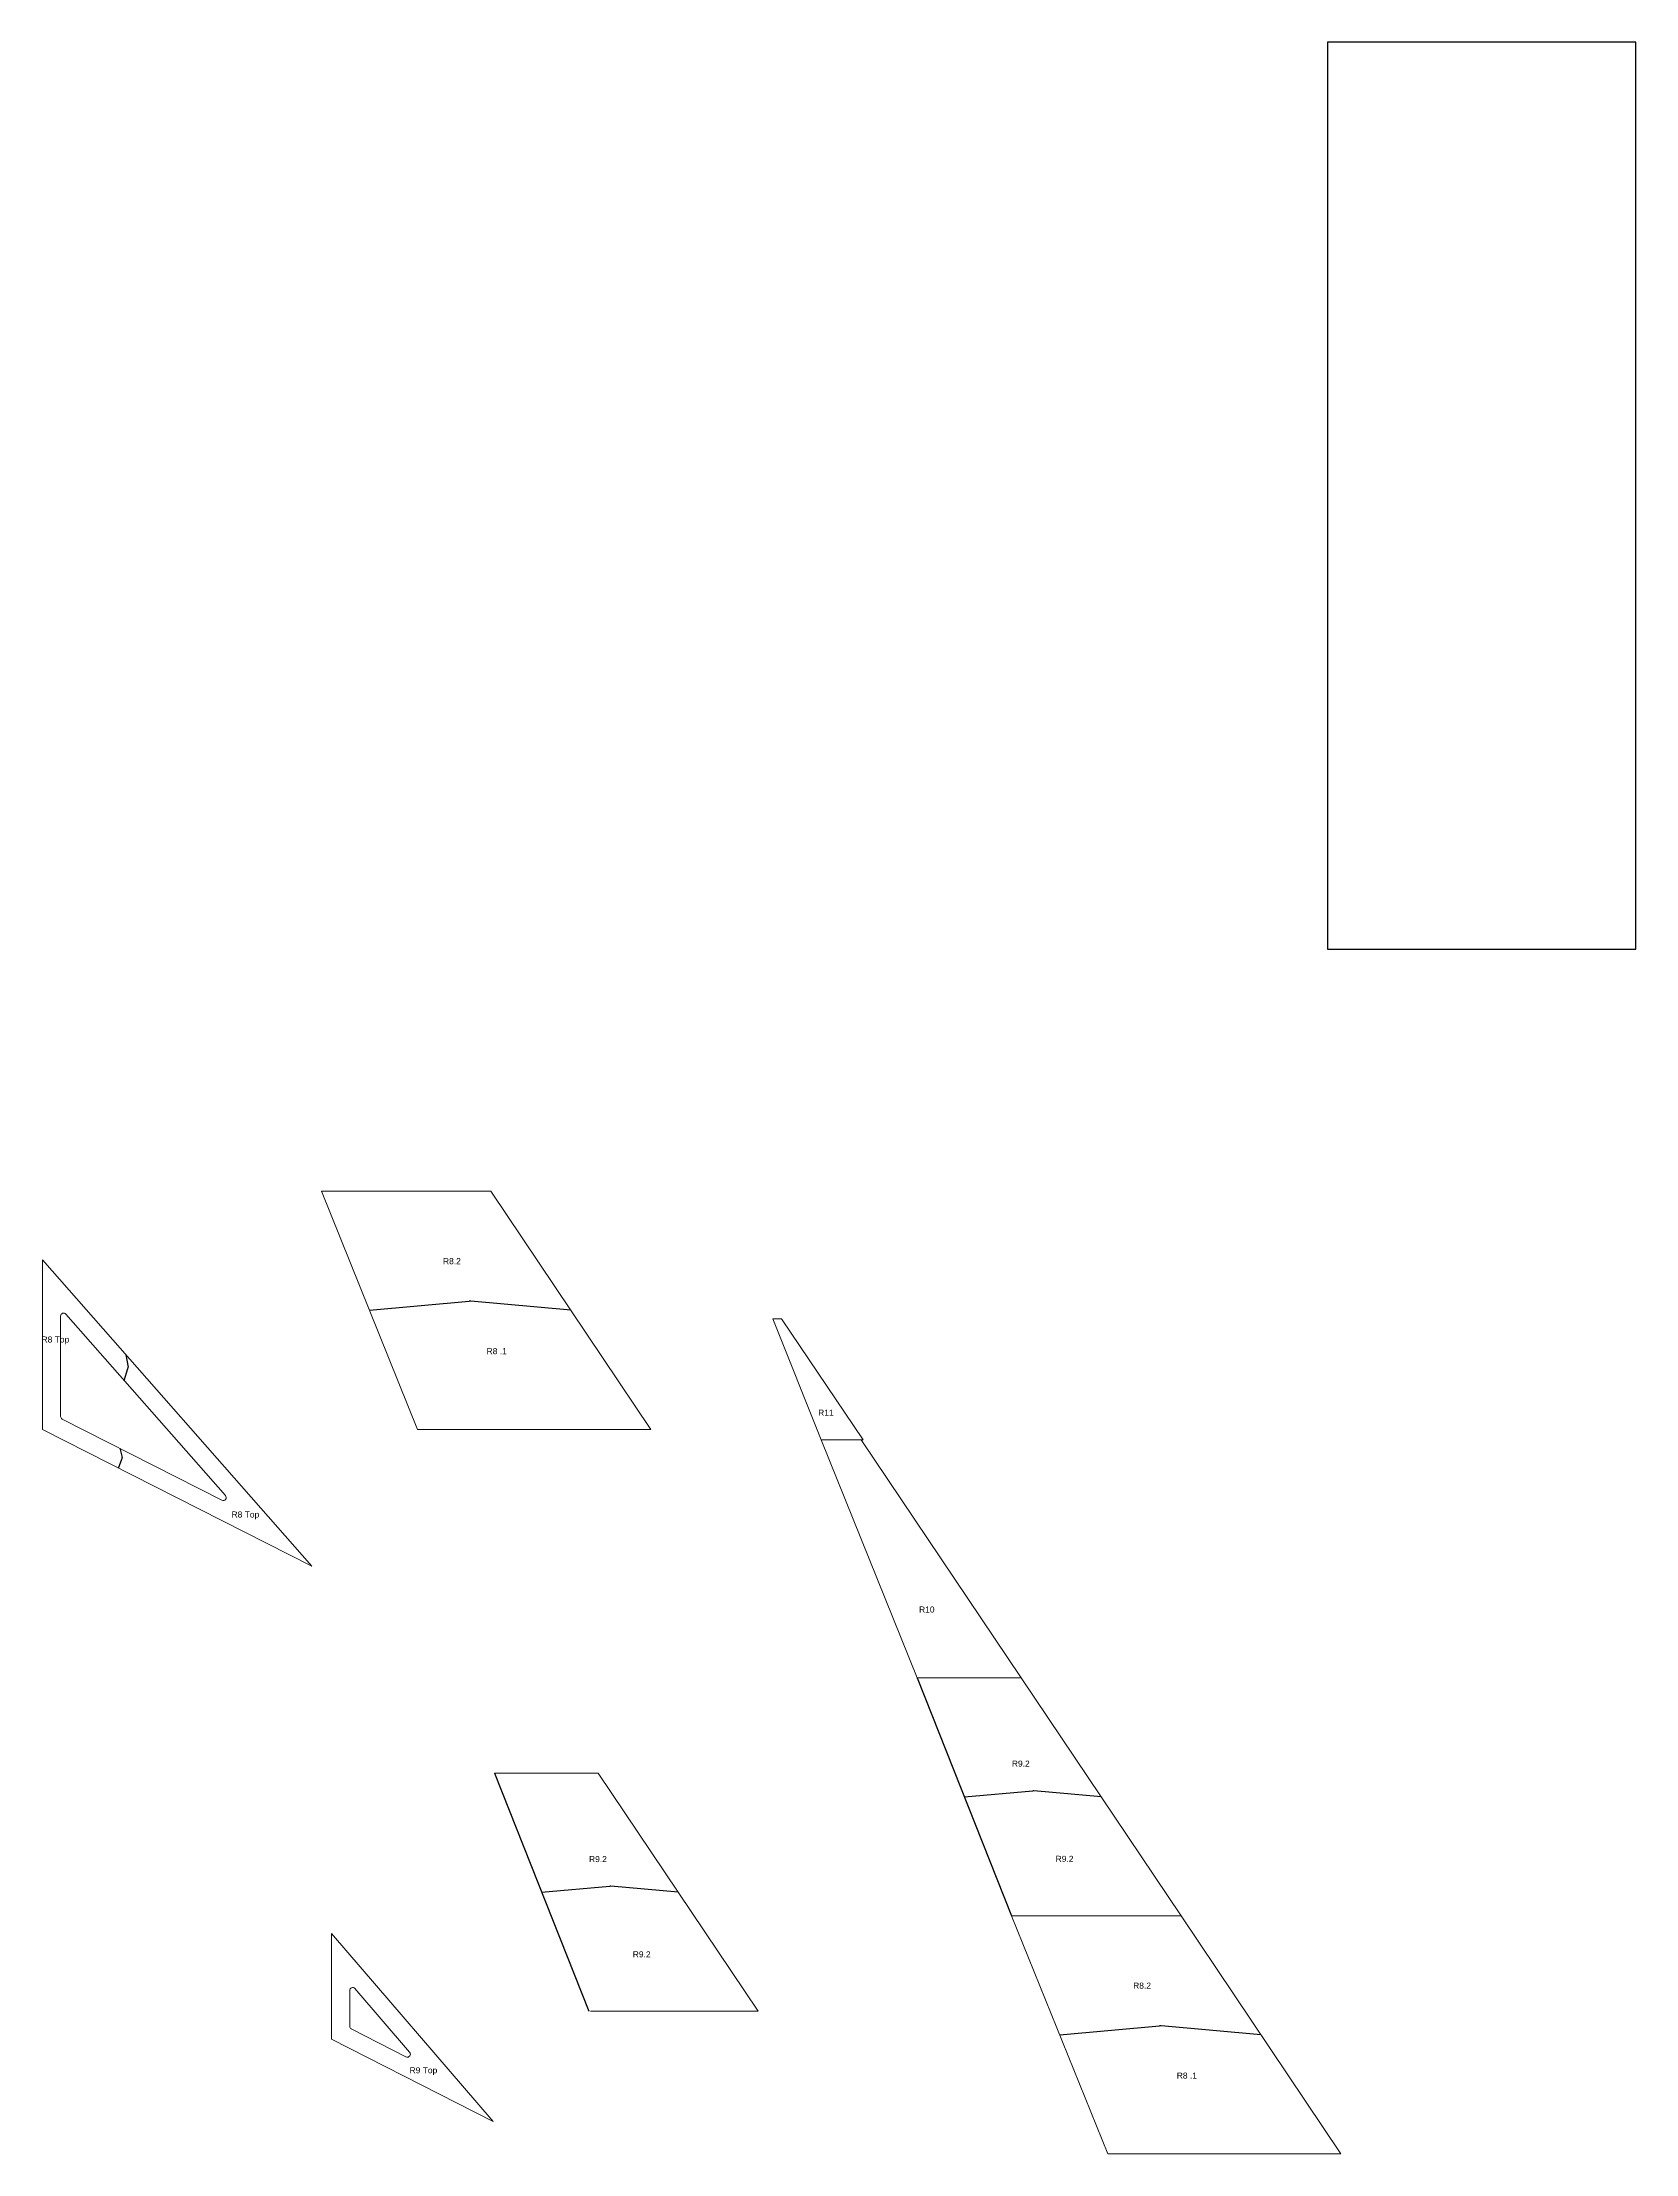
# Model space of a CAD drawing. Header units: inches. Extents: x -2039 to 487, y -866 to 2565.
# Drawn here: x -1971 to -1444, y 1387 to 2086 of the extents above; entities that cross this region are included whole.
import ezdxf

# ---------------------------------------------------------------- set-up
doc = ezdxf.new("R2010")
doc.units = ezdxf.units.IN
doc.header["$MEASUREMENT"] = 0
doc.layers.add('Annotation', color=7, linetype='Continuous', lineweight=9)
doc.layers.add('Ref', color=1, linetype='Continuous')
doc.styles.get("Standard").update_dxf_attribs({"font": 'Arial.ttf'})

msp = doc.modelspace()

# ---------------------------------------------------------------- linework, layer by layer
at = {"color": 7, "linetype": 'Continuous', "lineweight": 15}
for p, q in [((-1878.66, 1705.6), (-1846.86, 1626.88)), ((-1822.61, 1705.6), (-1878.66, 1705.6)), ((-1769.72, 1626.88), (-1822.61, 1705.6)), ((-1970.96, 1682.9), (-1970.96, 1626.88)), ((-1881.82, 1581.57), (-1970.96, 1682.9)), ((-1964.96, 1664.35), (-1964.96, 1631.17)), ((-1910.42, 1605), (-1963.21, 1665.01)), ((-1964.42, 1630.28), (-1911.63, 1603.45)), ((-1970.96, 1626.88), (-1881.82, 1581.57)), ((-1846.86, 1626.88), (-1769.72, 1626.88)), ((-1647.14, 1544.72), (-1681.5, 1544.72)), ((-1594.25, 1466), (-1647.14, 1544.72)), ((-1787.05, 1513.14), (-1821.41, 1513.14)), ((-1734.16, 1434.42), (-1787.05, 1513.14)), ((-1875.31, 1460.14), (-1875.31, 1425.14)), ((-1821.83, 1397.96), (-1875.31, 1460.14)), ((-1650.31, 1466), (-1618.5, 1387.28)), ((-1594.25, 1466), (-1650.31, 1466)), ((-1649.7, 1466), (-1594.25, 1466)), ((-1541.36, 1387.28), (-1594.25, 1466)), ((-1869.31, 1441.27), (-1869.31, 1429.44)), ((-1849.47, 1420.9), (-1867.56, 1441.92)), ((-1789.6, 1434.42), (-1734.16, 1434.42)), ((-1875.31, 1425.14), (-1821.83, 1397.96)), ((-1868.77, 1428.55), (-1850.68, 1419.36)), ((-1618.5, 1387.28), (-1541.36, 1387.28))]:
    msp.add_line(p, q, dxfattribs=at)
for p, q in [((-1862.76, 1666.24), (-1829.73, 1669.23)), ((-1796.16, 1666.24), (-1829.19, 1669.23)), ((-1943.36, 1651.53), (-1942.65, 1647.47)), ((-1943.91, 1643.07), (-1942.68, 1647)), ((-1945.37, 1620.6), (-1944.61, 1617.59)), ((-1945.79, 1614.09), (-1944.65, 1616.98)), ((-1681.5, 1544.72), (-1650.31, 1466)), ((-1821.41, 1513.14), (-1790.21, 1434.42)), ((-1665.89, 1505.33), (-1643.32, 1507.35)), ((-1620.69, 1505.36), (-1642.97, 1507.35)), ((-1805.8, 1473.75), (-1783.23, 1475.77)), ((-1760.6, 1473.78), (-1782.88, 1475.77)), ((-1634.4, 1426.64), (-1601.37, 1429.63)), ((-1567.81, 1426.64), (-1600.83, 1429.63))]:
    msp.add_line(p, q)
for points in [[(-1729.33, 1663.44), (-1727.01, 1663.44), (-1726.41, 1663.44), (-1699.43, 1623.44), (-1700.03, 1623.44), (-1713.33, 1623.44)], [(-1681.5, 1544.72), (-1647.14, 1544.72), (-1700.03, 1623.44), (-1713.3, 1623.44)]]:
    msp.add_lwpolyline(points, close=True, dxfattribs=at)
for centre, radius, start, end in [((-1829.46, 1666.24), 3, 84.83102, 95.16898), ((-1943.64, 1647.3), 1, 342.63702, 9.93017), ((-1945.58, 1617.34), 1, 338.44588, 14.12131), ((-1643.15, 1505.36), 2, 84.88922, 95.11078), ((-1783.06, 1473.78), 2, 84.88922, 95.11078), ((-1601.1, 1426.64), 3, 84.83102, 95.16898)]:
    msp.add_arc(centre, radius, start, end)
for centre, start, end in [((-1963.96, 1664.35), 41.33951, 180), ((-1963.96, 1631.17), 180, 243.05899), ((-1911.17, 1604.34), 243.05899, 41.33951), ((-1868.31, 1441.27), 40.70075, 180), ((-1868.31, 1429.44), 180, 243.05899), ((-1850.23, 1420.25), 243.05899, 40.70075)]:
    msp.add_arc(centre, 1, start, end, dxfattribs=at)
at = {"layer": 'Ref'}
msp.add_lwpolyline([(-1545.78, 1785.65), (-1443.78, 1785.65), (-1443.78, 2085.65), (-1545.78, 2085.65)], close=True, dxfattribs=at)

# ---------------------------------------------------------------- texts
at = {"layer": 'Annotation', "char_height": 2, "attachment_point": 3}
for s, insert in [('R8.2', (-1832.54, 1683.5)), ('R8 Top', (-1962.11, 1657.59)), ('R8 .1', (-1817.33, 1653.74)), ('R11', (-1709.18, 1633.39)), ('R8 Top', (-1899.24, 1599.71)), ('R10', (-1675.79, 1568.29)), ('R9.2', (-1644.31, 1517.32)), ('R9.2', (-1784.22, 1485.74)), ('R9.2', (-1629.83, 1485.82)), ('R9.2', (-1769.74, 1454.24)), ('R8.2', (-1604.18, 1443.9)), ('R9 Top', (-1840.33, 1415.9)), ('R8 .1', (-1588.97, 1414.14))]:
    msp.add_mtext_dynamic_manual_height_columns(s, width=17.0218, gutter_width=1, heights=[0], dxfattribs=dict(at, insert=insert))

doc.saveas('drawing.dxf')
